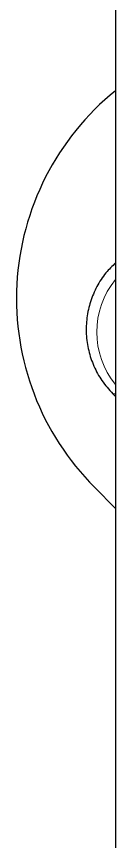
# Model space of a CAD drawing. Header units: millimetres. Extents: x -635 to 515, y -448 to 489.
# Drawn here: x 83 to 93.5, y 171 to 257.6 of the extents above; entities that cross this region are included whole.
import ezdxf

# ---------------------------------------------------------------- set-up
doc = ezdxf.new("R2010")
doc.units = ezdxf.units.MM

msp = doc.modelspace()

# ---------------------------------------------------------------- linework, layer by layer
at = {"color": 7, "linetype": 'Continuous', "lineweight": 25}
for p, q in [((93.475, 303.878), (93.475, 126.735)), ((93.184, 218.004), (93.475, 217.727))]:
    msp.add_line(p, q, dxfattribs=at)
at = {"color": 144, "linetype": 'Continuous', "lineweight": 18}
msp.add_line((91.248, 208.201), (93.475, 205.974), dxfattribs=at)
at = {"color": 7, "linetype": 'Continuous', "lineweight": 25}
msp.add_arc((111.047, 228), 28, 128.87193, 225, dxfattribs=at)
at = {"color": 144, "linetype": 'Continuous', "lineweight": 18}
msp.add_arc((100.143, 224.476), 8.651, 140.42769, 219.57231, dxfattribs=at)
at = {"color": 8, "linetype": 'Continuous', "lineweight": 25}
msp.add_arc((93.284, 218.377), 0.386, 254.88779, 299.58759, dxfattribs=at)
at = {"color": 7, "linetype": 'Continuous', "lineweight": 25}
msp.add_open_spline([(93.475, 231.73), (93.124, 231.39), (92.361, 230.65), (91.472, 229.261), (90.791, 227.672), (90.414, 225.98), (90.348, 224.246), (90.596, 222.524), (91.156, 220.877), (91.998, 219.325), (92.784, 218.449), (93.184, 218.004)], degree=3, knots=[0, 0, 0, 0, 0.09468, 0.206154, 0.317865, 0.429943, 0.542473, 0.655474, 0.768905, 0.882671, 1, 1, 1, 1], dxfattribs=at)

doc.saveas('drawing.dxf')
